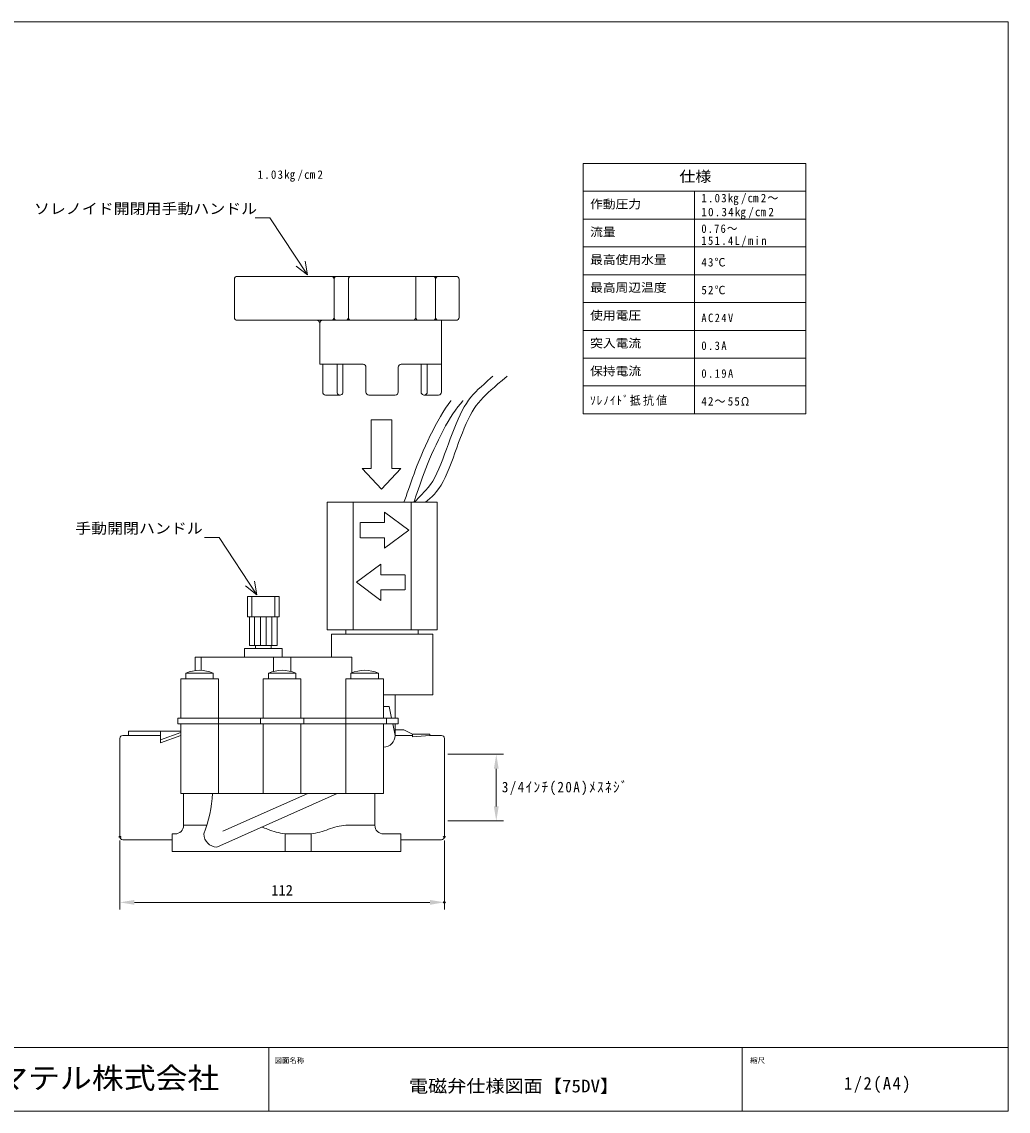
# Model space of a CAD drawing. Units: millimetres, scale not verified. Extents: x -129 to 146, y -115 to 73.
# Drawn here: x -24.7 to 145.5, y -115 to 73 of the extents above; entities that cross this region are included whole.
import ezdxf
from ezdxf.enums import TextEntityAlignment as Align

# ---------------------------------------------------------------- set-up
doc = ezdxf.new("R2010")
doc.units = ezdxf.units.MM
doc.header["$LTSCALE"] = 0.5
doc.header["$PDMODE"] = 32
doc.header["$PDSIZE"] = 0.25
for name, color, linetype, lineweight in [('0-0_0', 7, 'Continuous', 18), ('0-3_寸法', 7, 'Continuous', 18), ('0-6_IMAGE', 7, 'Continuous', 18), ('1-0', 4, 'Continuous', 9), ('2-0', 7, 'Continuous', 9)]:
    doc.layers.add(name, color=color, linetype=linetype, lineweight=lineweight)
doc.layers.add('0-2_Defpoints', color=7, linetype='Continuous')
doc.styles.add('ＭＳ ゴシック', font='')
doc.styles.get('ＭＳ ゴシック').set_extended_font_data('MS Gothic')

# ---------------------------------------------------------------- blocks, each defined once
blk = doc.blocks.new('D5')
at = {"layer": '0-2_Defpoints'}
for p in [(439.173, 640.959), (551.173, 640.959), (551.173, 618.362)]:
    blk.add_point(p, dxfattribs=at)
at = {"layer": '0-3_寸法'}
for p, q in [((439.173, 639.709), (439.173, 615.862)), ((551.173, 639.709), (551.173, 615.862)), ((444.173, 618.362), (546.173, 618.362))]:
    blk.add_line(p, q, dxfattribs=at)
for points in [[(444.173, 619.195), (444.173, 617.528), (439.173, 618.362)], [(546.173, 619.195), (546.173, 617.528), (551.173, 618.362)]]:
    blk.add_solid(points, dxfattribs=at)
at = {"layer": '0-3_寸法', "style": 'ＭＳ ゴシック'}
blk.add_text('112', height=3.666, dxfattribs=at).set_placement((491.423, 619.612), align=Align.BOTTOM_LEFT)

msp = doc.modelspace()

# ---------------------------------------------------------------- linework, layer by layer
at = {"layer": '0-0_0'}
for p, q in [((72.1932, 48.5586), (72.1932, 5.3586)), ((72.1932, 48.5586), (110.5932, 48.5586)), ((110.5932, 48.5586), (110.5932, 5.3586)), ((72.1932, 43.7586), (110.5932, 43.7586)), ((91.3932, 43.7586), (91.3932, 5.3586)), ((72.1932, 38.9586), (110.5932, 38.9586)), ((72.1932, 34.1586), (110.5932, 34.1586)), ((11.9986, 21.9967), (11.9986, 28.575)), ((28.6974, 29.081), (12.5047, 29.081)), ((28.6974, 29.081), (29.7095, 29.081)), ((29.2034, 21.9967), (29.2034, 28.575)), ((32.1763, 29.081), (29.7095, 29.081)), ((31.6703, 21.9967), (31.6703, 28.575)), ((32.1763, 29.081), (46.2238, 29.081)), ((43.3089, 21.9967), (43.3089, 29.081)), ((46.2238, 29.081), (47.2359, 29.081)), ((46.7298, 21.9967), (46.7298, 28.575)), ((47.2359, 29.081), (50.272, 29.081)), ((50.778, 21.9967), (50.778, 28.575)), ((72.1932, 29.3586), (110.5932, 29.3586)), ((72.1932, 24.5586), (110.5932, 24.5586)), ((26.2306, 21.4907), (12.5047, 21.4907)), ((27.2426, 21.4907), (26.2306, 21.4907)), ((26.7366, 20.9847), (26.7366, 13.9003)), ((27.2426, 21.4907), (28.6974, 21.4907)), ((29.7095, 21.4907), (28.6974, 21.4907)), ((29.7095, 21.4907), (31.1643, 21.4907)), ((32.1763, 21.4907), (31.1643, 21.4907)), ((42.8028, 21.4907), (32.1763, 21.4907)), ((43.8149, 21.4907), (42.8028, 21.4907)), ((43.8149, 21.4907), (46.2238, 21.4907)), ((47.2359, 21.4907), (46.2238, 21.4907)), ((47.2359, 21.4907), (50.272, 21.4907)), ((72.1932, 19.7586), (110.5932, 19.7586)), ((31.6703, 13.9003), (26.7366, 13.9003)), ((27.2373, 13.9003), (27.2373, 9.0945)), ((29.7095, 13.9003), (29.7324, 8.9331)), ((30.7215, 13.9003), (30.7215, 8.9331)), ((30.7215, 10.9263), (30.7215, 13.9003)), ((34.2004, 13.9003), (31.6703, 13.9003)), ((34.7065, 9.0931), (34.7065, 13.3943)), ((40.2727, 9.0931), (40.2727, 13.3943)), ((40.7787, 13.9003), (43.3089, 13.9003)), ((44.2577, 13.9003), (44.2577, 8.9331)), ((45.2697, 13.9003), (45.2468, 8.9331)), ((47.7419, 13.9003), (47.7419, 9.0945)), ((72.1932, 14.9586), (110.5932, 14.9586)), ((72.1932, 10.1586), (110.5932, 10.1586)), ((30.2749, 8.5885), (27.7433, 8.5885)), ((37.4896, 8.5871), (35.2125, 8.5871)), ((37.4896, 8.5871), (39.7667, 8.5871)), ((44.7043, 8.5885), (47.2359, 8.5885)), ((35.6294, 4.2903), (39.1931, 4.2903)), ((35.6294, 4.2903), (35.6294, -4.073)), ((39.1931, 4.2903), (39.1931, -4.073)), ((72.1932, 5.3586), (110.5932, 5.3586)), ((35.6294, -4.073), (34.08, -4.073)), ((34.08, -4.073), (37.4113, -7.6351)), ((40.7426, -4.073), (37.4113, -7.6351)), ((39.1931, -4.073), (40.7426, -4.073))]:
    msp.add_line(p, q, dxfattribs=at)
msp.add_lwpolyline([(43.3089, 13.9003), (47.7419, 13.9003), (47.7419, 21.4907)], dxfattribs=at)
for centre, radius, start, end in [((12.5047, 28.575), 0.506, 90, 180), ((28.6974, 28.575), 0.506, 0, 90), ((29.7095, 28.575), 0.506, 90, 180), ((32.1763, 28.575), 0.506, 90, 180), ((46.2238, 28.575), 0.506, 0, 90), ((47.2359, 28.575), 0.506, 90, 180), ((50.272, 28.575), 0.506, 0, 90), ((12.5047, 21.9967), 0.506, 180, 270), ((26.2306, 20.9847), 0.506, 0, 90), ((27.2426, 20.9847), 0.506, 90, 180), ((28.6974, 21.9967), 0.506, 270, 0), ((29.7095, 21.9967), 0.506, 180, 270), ((31.1643, 21.9967), 0.506, 270, 0), ((32.1763, 21.9967), 0.506, 180, 270), ((42.8028, 21.9967), 0.506, 270, 0), ((43.8149, 21.9967), 0.506, 180, 270), ((46.2238, 21.9967), 0.506, 270, 0), ((47.2359, 21.9967), 0.506, 180, 270), ((50.272, 21.9967), 0.506, 270, 0), ((34.2004, 13.3943), 0.506, 0, 90), ((40.7787, 13.3943), 0.506, 90, 180), ((27.7433, 9.0945), 0.506, 180, 270), ((30.227, 9.1135), 0.5264, 200.04389, 339.95611), ((35.2125, 9.0931), 0.506, 180, 270), ((39.7667, 9.0931), 0.506, 270, 0), ((44.7522, 9.1135), 0.5264, 200.04389, 339.95611), ((47.2359, 9.0945), 0.506, 270, 0)]:
    msp.add_arc(centre, radius, start, end, dxfattribs=at)
at = {"layer": '0-3_寸法', "color": 5}
for p, q in [((48.8646, -53.4), (58.45, -53.4)), ((57.2, -55.9), (57.2, -62.4)), ((48.8646, -64.9), (58.45, -64.9))]:
    msp.add_line(p, q, dxfattribs=at)
at = {"layer": '0-3_寸法'}
for points in [[(56.7833, -55.9), (57.6166, -55.9), (57.2, -53.4)], [(56.7833, -62.4), (57.6166, -62.4), (57.2, -64.9)]]:
    msp.add_solid(points, dxfattribs=at)
at = {"layer": '0-6_IMAGE'}
for p, q in [((56.2551, 11.5413), (55.6281, 10.9939)), ((56.6036, 11.8331), (56.2551, 11.5413)), ((59.0902, 11.8331), (58.2154, 11.1329)), ((54.0939, 9.5831), (53.6434, 9.1357)), ((54.5714, 10.034), (54.0939, 9.5831)), ((55.0794, 10.4997), (54.5714, 10.034)), ((55.6281, 10.9939), (55.0794, 10.4997)), ((56.3253, 9.4955), (55.8256, 9.038)), ((56.8672, 9.9831), (56.3253, 9.4955)), ((57.4843, 10.5213), (56.8672, 9.9831)), ((58.2154, 11.1329), (57.4843, 10.5213)), ((49.3682, 7.5799), (48.8983, 6.9665)), ((49.4018, 7.6194), (49.3682, 7.5799)), ((51.4428, 7.5734), (50.9963, 7.0846)), ((51.4902, 7.6194), (51.4428, 7.5734)), ((52.4187, 7.7032), (52.0411, 7.1583)), ((52.8093, 8.2069), (52.4187, 7.7032)), ((53.2164, 8.6807), (52.8093, 8.2069)), ((53.6434, 9.1357), (53.2164, 8.6807)), ((54.5067, 7.7243), (54.1145, 7.2692)), ((54.9201, 8.1634), (54.5067, 7.7243)), ((55.3585, 8.5977), (54.9201, 8.1634)), ((55.8256, 9.038), (55.3585, 8.5977)), ((48.4392, 6.3102), (47.9883, 5.6127)), ((48.8983, 6.9665), (48.4392, 6.3102)), ((50.131, 5.9808), (49.7082, 5.3664)), ((50.5597, 6.5536), (50.131, 5.9808)), ((50.9963, 7.0846), (50.5597, 6.5536)), ((51.3113, 5.9035), (50.9553, 5.1899)), ((51.673, 6.5611), (51.3113, 5.9035)), ((52.0411, 7.1583), (51.673, 6.5611)), ((53.0272, 5.6989), (52.6824, 5.0731)), ((53.3785, 6.2675), (53.0272, 5.6989)), ((53.7397, 6.7873), (53.3785, 6.2675)), ((54.1145, 7.2692), (53.7397, 6.7873)), ((47.1008, 4.0993), (46.66, 3.2877)), ((47.5431, 4.8752), (47.1008, 4.0993)), ((47.9883, 5.6127), (47.5431, 4.8752)), ((48.8719, 4.0148), (48.4544, 3.2783)), ((49.2892, 4.711), (48.8719, 4.0148)), ((49.7082, 5.3664), (49.2892, 4.711)), ((50.6048, 4.428), (50.2595, 3.6253)), ((50.9553, 5.1899), (50.6048, 4.428)), ((52.343, 4.3934), (52.0082, 3.6656)), ((52.6824, 5.0731), (52.343, 4.3934)), ((46.2231, 2.4477), (45.7934, 1.5882)), ((46.66, 3.2877), (46.2231, 2.4477)), ((48.0355, 2.5033), (47.6179, 1.6971)), ((48.4544, 3.2783), (48.0355, 2.5033)), ((49.5836, 1.9277), (49.2524, 1.0479)), ((49.9192, 2.7893), (49.5836, 1.9277)), ((50.2595, 3.6253), (49.9192, 2.7893)), ((51.3497, 2.0894), (51.0247, 1.2529)), ((51.6773, 2.8956), (51.3497, 2.0894)), ((52.0082, 3.6656), (51.6773, 2.8956)), ((45.3744, 0.7178), (44.9695, -0.1548)), ((45.7934, 1.5882), (45.3744, 0.7178)), ((46.8009, 0.0261), (46.4087, -0.8213)), ((47.2052, 0.8685), (46.8009, 0.0261)), ((47.6179, 1.6971), (47.2052, 0.8685)), ((48.9255, 0.1575), (48.6023, -0.7356)), ((49.2524, 1.0479), (48.9255, 0.1575)), ((50.7015, 0.3919), (50.3795, -0.4876)), ((51.0247, 1.2529), (50.7015, 0.3919)), ((44.2157, -1.8719), (43.8738, -2.6989)), ((44.5821, -1.0209), (44.2157, -1.8719)), ((44.9695, -0.1548), (44.5821, -1.0209)), ((46.0322, -1.6649), (45.675, -2.496)), ((46.4087, -0.8213), (46.0322, -1.6649)), ((48.2804, -1.622), (47.9574, -2.4921)), ((48.6023, -0.7356), (48.2804, -1.622)), ((50.0578, -1.3787), (49.7349, -2.2706)), ((50.3795, -0.4876), (50.0578, -1.3787)), ((43.5585, -3.4951), (43.2676, -4.2605)), ((43.8738, -2.6989), (43.5585, -3.4951)), ((45.3407, -3.306), (45.0318, -4.0877)), ((45.675, -2.496), (45.3407, -3.306)), ((47.6307, -3.3363), (47.2978, -4.145)), ((47.9574, -2.4921), (47.6307, -3.3363)), ((49.4089, -3.1516), (49.0783, -4.0099)), ((49.7349, -2.2706), (49.4089, -3.1516)), ((42.9976, -4.9969), (42.7452, -5.7061)), ((43.2676, -4.2605), (42.9976, -4.9969)), ((44.4801, -5.5676), (44.2307, -6.2689)), ((44.746, -4.841), (44.4801, -5.5676)), ((45.0318, -4.0877), (44.746, -4.841)), ((46.6028, -5.6169), (46.2356, -6.2609)), ((46.956, -4.9084), (46.6028, -5.6169)), ((47.2978, -4.145), (46.956, -4.9084)), ((48.3962, -5.611), (48.0413, -6.3304)), ((48.7413, -4.8336), (48.3962, -5.611)), ((49.0783, -4.0099), (48.7413, -4.8336)), ((42.2791, -7.0499), (42.0586, -7.688)), ((42.5068, -6.3898), (42.2791, -7.0499)), ((42.7452, -5.7061), (42.5068, -6.3898)), ((43.9946, -6.9466), (43.7685, -7.6022)), ((44.2307, -6.2689), (43.9946, -6.9466)), ((45.4608, -7.341), (45.0638, -7.7912)), ((45.8534, -6.8337), (45.4608, -7.341)), ((46.2356, -6.2609), (45.8534, -6.8337)), ((47.6748, -6.9799), (47.296, -7.5517)), ((48.0413, -6.3304), (47.6748, -6.9799)), ((41.6263, -8.9054), (41.4125, -9.4858)), ((41.8419, -8.3061), (41.6263, -8.9054)), ((42.0586, -7.688), (41.8419, -8.3061)), ((45.0638, -7.7912), (43.1106, -9.9)), ((43.3327, -8.8536), (43.1171, -9.4525)), ((43.5489, -8.2374), (43.3327, -8.8536)), ((43.7685, -7.6022), (43.5489, -8.2374)), ((45.7168, -9.2608), (45.3233, -9.6033)), ((46.1143, -8.8964), (45.7168, -9.2608)), ((46.5123, -8.498), (46.1143, -8.8964)), ((46.9073, -8.0537), (46.5123, -8.498)), ((47.296, -7.5517), (46.9073, -8.0537)), ((27.9896, -9.9), (46.9896, -9.9)), ((27.9896, -9.9), (27.9896, -31.9)), ((32.4896, -9.9), (32.4896, -31.9)), ((41.4125, -9.4858), (41.2568, -9.9)), ((42.4896, -9.9), (42.4896, -31.9)), ((43.1171, -9.4525), (42.9522, -9.9)), ((45.3233, -9.6033), (44.9984, -9.8829)), ((46.9896, -9.9), (46.9896, -31.9)), ((37.921, -11.6019), (42.0908, -14.7253)), ((37.921, -13.4255), (37.921, -11.6019)), ((33.7183, -14.7253), (33.7183, -13.4255)), ((33.7183, -14.7253), (33.7183, -16.0251)), ((33.7617, -13.4255), (37.921, -13.4255)), ((33.7617, -16.0251), (37.921, -16.0251)), ((37.259, -20.6), (33.0893, -23.7234)), ((37.259, -22.4236), (37.259, -20.6)), ((41.4184, -22.4236), (37.259, -22.4236)), ((41.4618, -23.7234), (41.4618, -22.4236)), ((37.259, -26.8467), (33.0893, -23.7234)), ((41.4618, -23.7234), (41.4618, -25.0232)), ((14.2396, -26.15), (14.2396, -29.65)), ((19.7396, -26.15), (14.2396, -26.15)), ((14.9896, -26.15), (14.9896, -29.65)), ((18.9896, -26.15), (18.9896, -29.65)), ((37.259, -25.0232), (37.259, -26.8467)), ((41.4184, -25.0232), (37.259, -25.0232)), ((14.6146, -29.65), (14.6146, -34.65)), ((15.4896, -29.65), (15.4896, -34.65)), ((16.4896, -29.65), (16.4896, -34.65)), ((17.4896, -29.65), (17.4896, -34.65)), ((18.4896, -29.65), (18.4896, -34.65)), ((19.3646, -29.65), (19.3646, -34.65)), ((27.9896, -31.9), (46.9896, -31.9)), ((31.2396, -31.9), (31.2396, -32.65)), ((43.7396, -31.9), (43.7396, -32.65)), ((28.7396, -32.65), (28.7396, -36.65)), ((28.7396, -32.65), (46.2396, -32.65)), ((46.2396, -32.65), (46.2396, -43.15)), ((20.2396, -35.15), (13.7396, -35.15)), ((13.7396, -35.15), (13.7396, -36.65)), ((19.3646, -34.65), (14.6146, -34.65)), ((15.6146, -34.65), (15.6146, -35.15)), ((18.3646, -34.65), (18.3646, -35.15)), ((20.2396, -35.15), (20.2396, -36.65)), ((5.2396, -36.65), (5.2396, -38.9479)), ((5.2396, -36.65), (32.2396, -36.65)), ((6.2396, -36.65), (6.2396, -38.9479)), ((20.2396, -36.65), (13.7396, -36.65)), ((18.7396, -39.0942), (18.7396, -36.65)), ((21.7396, -39.0942), (21.7396, -36.65)), ((32.2396, -39.3466), (32.2396, -36.65)), ((3.6146, -39.4), (8.3646, -39.4)), ((3.6146, -40.4), (3.6146, -39.4)), ((8.3646, -40.4), (8.3646, -39.4)), ((17.8646, -39.4), (22.6146, -39.4)), ((17.8646, -40.4), (17.8646, -39.4)), ((22.6146, -40.4), (22.6146, -39.4)), ((32.1146, -39.4), (36.8646, -39.4)), ((32.1146, -40.4), (32.1146, -39.4)), ((36.8646, -40.4), (36.8646, -39.4)), ((2.7396, -47.15), (2.7396, -40.4)), ((2.7396, -40.4), (9.2396, -40.4)), ((9.2396, -60.15), (9.2396, -40.4)), ((16.9896, -40.4), (23.4896, -40.4)), ((16.9896, -47.15), (16.9896, -40.4)), ((23.4896, -47.15), (23.4896, -40.4)), ((31.2396, -40.4), (37.7396, -40.4)), ((31.2396, -60.15), (31.2396, -40.4)), ((37.7396, -47.15), (37.7396, -40.4)), ((37.7396, -43.15), (46.2396, -43.15)), ((39.7396, -43.15), (39.7396, -47.15)), ((37.7396, -45.15), (38.7396, -45.15)), ((38.7396, -45.15), (39.1396, -47.15)), ((2.2396, -48.15), (2.2396, -47.15)), ((2.2396, -47.15), (40.2396, -47.15)), ((2.2396, -48.15), (40.2396, -48.15)), ((2.7396, -60.15), (2.7396, -48.15)), ((16.4896, -48.15), (16.4896, -47.15)), ((16.9896, -60.15), (16.9896, -48.15)), ((23.4896, -60.15), (23.4896, -48.15)), ((23.9896, -48.15), (23.9896, -47.15)), ((37.7396, -60.15), (37.7396, -48.15)), ((38.2396, -47.15), (38.2396, -48.15)), ((39.3396, -48.15), (39.7396, -50.15)), ((39.7396, -48.15), (39.7396, -50.15)), ((40.2396, -47.15), (40.2396, -48.15)), ((-7.7604, -50.65), (-7.7604, -67.65)), ((-7.2604, -50.15), (-0.7604, -50.15)), ((-6.2604, -49.4), (-6.2604, -50.15)), ((-6.2604, -49.4), (2.7396, -49.4)), ((-0.7604, -49.4), (-0.7604, -51.444)), ((-0.7604, -50.9109), (2.7396, -49.6169)), ((-0.7604, -51.444), (2.7396, -50.15)), ((39.7396, -49.15), (41.2396, -49.15)), ((39.7396, -50.15), (42.7396, -50.15)), ((42.7396, -49.9), (41.2396, -49.15)), ((42.7396, -49.9), (42.7396, -50.4)), ((42.7396, -50.4), (45.7396, -50.15)), ((45.7396, -50.15), (47.7396, -50.15)), ((48.2396, -50.65), (48.2396, -67.65)), ((2.7396, -60.15), (37.7396, -60.15)), ((3.2396, -60.15), (3.2396, -65.65)), ((8.9896, -69.4), (29.7396, -60.15)), ((10.017, -66.692), (24.6923, -60.15)), ((36.2396, -60.15), (36.2396, -65.65)), ((3.2396, -65.65), (7.2376, -65.65)), ((31.2396, -65.65), (36.2396, -65.65)), ((1.7396, -67.15), (1.2396, -67.15)), ((25.2396, -67.15), (20.7396, -67.15)), ((20.7396, -67.15), (20.7396, -70.15)), ((25.2396, -67.15), (25.2396, -70.15)), ((40.7396, -67.15), (37.7396, -67.15)), ((37.7396, -67.15), (40.7396, -67.15)), ((40.7396, -67.15), (40.7396, -70.15)), ((-7.2604, -68.15), (1.2396, -68.15)), ((40.7396, -68.15), (47.7396, -68.15))]:
    msp.add_line(p, q, dxfattribs=at)
for points in [[(37.921, -16.0251), (37.921, -17.8486), (42.0908, -14.7253)], [(19.7396, -26.15), (19.7396, -29.65), (14.2396, -29.65)], [(42.7396, -49.9), (45.7396, -49.9), (45.7396, -50.15)], [(1.2396, -67.15), (1.2396, -70.15), (40.7396, -70.15)]]:
    msp.add_lwpolyline(points, dxfattribs=at)
for centre, radius, start, end in [((5.9896, -44.7906), 5.8906, 66.22268, 113.77732), ((20.2396, -44.7906), 5.8906, 66.22268, 113.77732), ((34.4896, -44.7906), 5.8906, 66.22268, 113.77732), ((-7.2604, -50.65), 0.5, 90, 180), ((37.7396, -50.15), 2, 270, 0), ((47.7396, -50.65), 0.5, 0, 90), ((-17.2831, -58.3415), 25.5867, 339.86346, 355.94703), ((1.7396, -65.65), 1.5, 270, 0), ((31.93, -75.7184), 10.0921, 93.92287, 111.44922), ((37.7396, -65.65), 1.5, 180, 270), ((-7.2604, -67.65), 0.5, 180, 270), ((8.9896, -67.15), 2.25, 180, 270), ((14.0492, -75.7184), 10.0921, 68.55078, 74.91853), ((22.857, -53.5785), 13.7357, 248.12624, 261.13231), ((23.1222, -53.5785), 13.7357, 278.86769, 291.87376), ((47.7396, -67.65), 0.5, 270, 0)]:
    msp.add_arc(centre, radius, start, end, dxfattribs=at)
at = {"layer": '1-0'}
for p, q in [((-129.4511, -103.9912), (145.5489, -103.9912)), ((17.9317, -114.9912), (17.9317, -103.9912)), ((99.6067, -114.9912), (99.6067, -103.9912))]:
    msp.add_line(p, q, dxfattribs=at)
msp.add_lwpolyline([(-129.4511, -114.9912), (145.5489, -114.9912), (145.5489, 73.0088), (-129.4511, 73.0088)], close=True, dxfattribs=at)
at = {"layer": '2-0', "color": 4}
for p, q in [((24.6043, 29.3295), (24.1884, 31.6866)), ((15.8692, -25.8542), (13.9281, -24.329))]:
    msp.add_line(p, q, dxfattribs=at)
for points in [[(15.5919, 39.1739), (18.0876, 39.1739), (24.6043, 29.3295), (22.6632, 30.8547)], [(6.8568, -16.0099), (9.3525, -16.0099), (15.8692, -25.8542), (15.4533, -23.4971)]]:
    msp.add_lwpolyline(points, dxfattribs=at)

# ---------------------------------------------------------------- block references
at = {"layer": '0-3_寸法', "xscale": 0.5, "yscale": 0.5}
msp.add_blockref('D5', (-227.3468, -388.1297), dxfattribs=at)

# ---------------------------------------------------------------- texts
at = {"layer": '1-0', "color": 6, "style": 'ＭＳ ゴシック', "width": 1.1}
msp.add_text('ビルマテル株式会社', height=3.666, dxfattribs=at).set_placement((-40.1119, -112.1963), align=Align.BOTTOM_LEFT)
at = {"layer": '1-0', "style": 'ＭＳ ゴシック'}
for s, p in [('図面名称', (18.9335, -106.9629)), ('縮尺', (101.0182, -106.9629))]:
    msp.add_text(s, height=0.9164, dxfattribs=at).set_placement(p, align=Align.BOTTOM_LEFT)
at = {"layer": '1-0', "color": 3, "style": 'ＭＳ ゴシック', "width": 1.1}
msp.add_text('電磁弁仕様図面【75DV】', height=2.199, dxfattribs=at).set_placement((42.1313, -112.4055), align=Align.BOTTOM_LEFT)
at = {"layer": '1-0', "color": 3, "insert": (117.2121, -111.8702), "char_height": 2.199, "attachment_point": 7, "style": 'ＭＳ ゴシック'}
msp.add_mtext('\\T1.18;\\W0.95;1/2(A4)', dxfattribs=at)
at = {"layer": '2-0', "color": 3, "style": 'ＭＳ ゴシック', "width": 1.1}
for s, p in [('仕様', (88.8005, 44.8586)), ('ソレノイド開閉用手動ハンドル', (-22.5884, 39.295)), ('手動開閉ハンドル', (-15.4663, -15.8712))]:
    msp.add_text(s, height=1.833, dxfattribs=at).set_placement(p, align=Align.BOTTOM_LEFT)
at = {"layer": '2-0', "style": 'ＭＳ ゴシック', "width": 1.1}
for s, p in [('作動圧力', (73.3932, 40.3586)), ('流量', (73.3932, 35.5586)), ('最高使用水量', (73.3932, 30.7586)), ('最高周辺温度', (73.3932, 25.9586)), ('使用電圧', (73.3932, 21.1586)), ('突入電流', (73.3932, 16.3586)), ('保持電流', (73.3932, 11.5586))]:
    msp.add_text(s, height=1.466, dxfattribs=at).set_placement(p, align=Align.BOTTOM_LEFT)
at = {"layer": '2-0', "char_height": 1.466, "attachment_point": 7, "style": 'ＭＳ ゴシック'}
for s, insert in [('\\T1.21;\\W0.95;1.03㎏/㎝2', (16.0079, 45.4132)), ('\\T1.2;\\W0.95;1.03㎏/㎝2～', (92.5932, 41.3586)), ('\\T1.22;\\W0.95;10.34㎏/㎝2', (92.5932, 38.9586)), ('\\T1.23;\\W0.9;0.76～', (92.5932, 36.5586)), ('\\T1.28;\\W0.9;151.4L/min', (92.5932, 34.1586)), ('\\T1.2;\\W0.95;43℃', (92.5932, 30.7586)), ('\\T1.2;\\W0.95;52℃', (92.5932, 25.9586)), ('\\T1.28;\\W0.9;AC24V', (92.5932, 21.1586)), ('\\T1.28;\\W0.9;0.3A', (92.5932, 16.3586)), ('\\T1.28;\\W0.9;0.19A', (92.5932, 11.5586)), ('\\T1.2;\\W0.95;ｿﾚﾉｲﾄﾞ抵抗値', (73.3932, 6.7586)), ('\\T1.2;\\W0.95;42～55Ω', (92.5932, 6.7586))]:
    msp.add_mtext(s, dxfattribs=dict(at, insert=insert))
at = {"layer": '2-0', "color": 3, "insert": (58.1582, -60.448), "char_height": 1.833, "attachment_point": 7, "style": 'ＭＳ ゴシック'}
msp.add_mtext('\\T1.22;\\W0.9;3/4ｲﾝﾁ(20A)ﾒｽﾈｼﾞ', dxfattribs=at)

doc.saveas('drawing.dxf')
